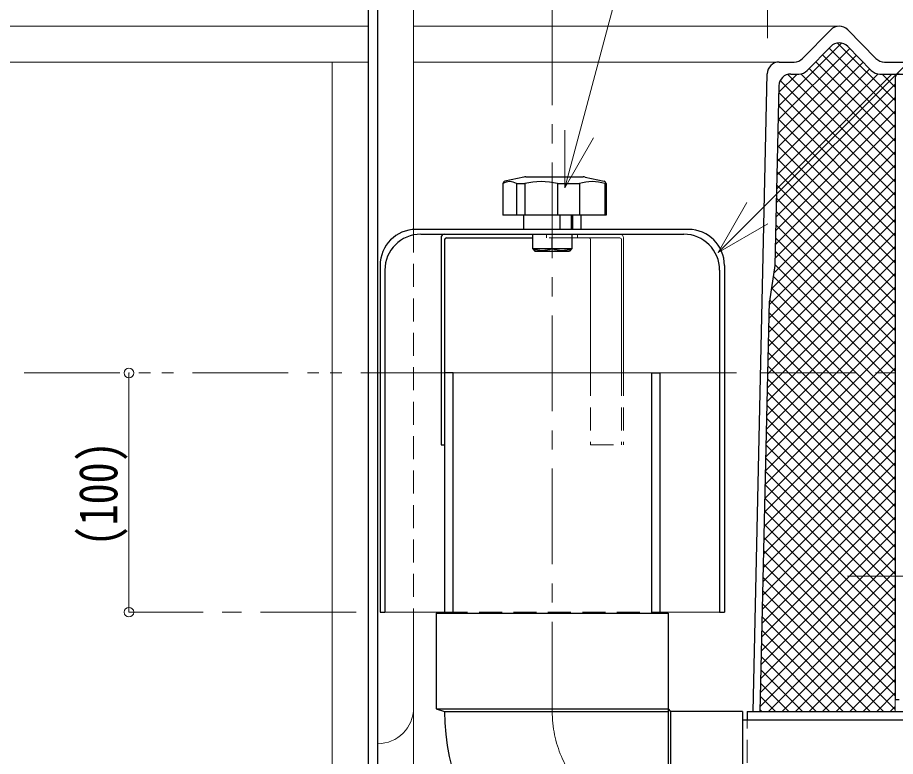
# Model space of a CAD drawing. Units: millimetres at full size, sheet at 1:8; details may follow other scales. Extents: x -1685 to 1555, y -1115 to 1133.
# Drawn here: x -963.1 to -596.1, y -481.3 to -172.4 of the extents above; entities that cross this region are included whole.
import ezdxf
from ezdxf.enums import TextEntityAlignment as Align

# ---------------------------------------------------------------- set-up
doc = ezdxf.new("R2010")
doc.units = ezdxf.units.MM
doc.header["$LTSCALE"] = 8
doc.header["$PDMODE"] = 32
doc.header["$PDSIZE"] = 4
for name, pattern in [('CHAIN1', [8, 5, -1, 1, -1]), ('DASHED1', [1.8, 1.2, -0.6]), ('DOUBLE_CHAIN1', [8.8, 5, -1, 0.6, -0.6, 0.6, -1])]:
    doc.linetypes.add(name, pattern=pattern)
doc.layers.add('0-0_ﾚｲﾔ1', color=4, linetype='Continuous', lineweight=9)
doc.styles.add('ＭＳ ゴシック', font='')
doc.styles.get('ＭＳ ゴシック').set_extended_font_data('MS Gothic')

msp = doc.modelspace()

# ---------------------------------------------------------------- linework, layer by layer
at = {"layer": '0-0_ﾚｲﾔ1', "linetype": 'CHAIN1'}
for p, q in [((-649.576, 29.018), (-649.576, -180.982)), ((-739.576, -40.982), (-739.576, -462.445)), ((-652.468, -320.982), (162.424, -320.982)), ((-616.132, -405.982), (-572.932, -405.982)), ((-821.576, -420.982), (-916.576, -420.982))]:
    msp.add_line(p, q, dxfattribs=at)
at = {"layer": '0-0_ﾚｲﾔ1', "color": 7, "lineweight": 18}
for p, q in [((-670.255, -270.554), (-503.779, -104.077)), ((-797.576, -261.015), (-797.576, -144.982)), ((-734.316, -243.511), (-708.848, -148.462)), ((-734.316, -243.511), (-734.316, -219.511)), ((-734.316, -243.511), (-722.316, -222.726)), ((-670.255, -270.554), (-658.255, -249.769)), ((-670.255, -270.554), (-649.471, -258.554)), ((-728.956, -262.982), (-728.956, -264.482)), ((-728.956, -264.482), (-731.326, -264.482)), ((-781.076, -320.982), (-698.076, -320.982)), ((-797.576, -460.982), (-797.576, -420.982)), ((-596.176, -457.482), (-596.176, -462.482))]:
    msp.add_line(p, q, dxfattribs=at)
at = {"layer": '0-0_ﾚｲﾔ1', "color": 5, "lineweight": 25}
for p, q in [((-816.576, -142.482), (-816.576, -540.982)), ((-812.576, -147.982), (-812.576, -540.982)), ((-634.894, -189.48), (-623.149, -177.484)), ((-604.258, -189.48), (-616.004, -177.484)), ((-623.149, -184.484), (-632.936, -194.48)), ((-606.217, -194.48), (-616.004, -184.484)), ((-644.686, -190.982), (-638.467, -190.982)), ((-600.686, -190.982), (-527.576, -190.982)), ((-655.61, -462.482), (-649.685, -195.871)), ((-639.796, -195.982), (-636.509, -195.982)), ((-602.644, -195.982), (-527.576, -195.982)), ((-644.795, -200.871), (-646.464, -275.982)), ((-760.198, -241.786), (-760.198, -254.982)), ((-751.5, -239.075), (-759.412, -240.81)), ((-754.508, -241.786), (-754.508, -254.982)), ((-750.643, -238.982), (-726.631, -238.982)), ((-737.389, -241.786), (-737.389, -254.982)), ((-725.775, -239.075), (-717.862, -240.81)), ((-717.603, -241.786), (-717.603, -254.982)), ((-717.076, -254.982), (-760.198, -254.982)), ((-751.576, -254.982), (-751.576, -260.982)), ((-736.365, -254.982), (-736.365, -260.982)), ((-731.687, -254.982), (-731.687, -260.982)), ((-731.169, -254.982), (-731.169, -260.982)), ((-727.576, -254.982), (-727.576, -260.982)), ((-682.576, -260.982), (-796.576, -260.982)), ((-794.576, -262.982), (-684.576, -262.982)), ((-747.826, -262.982), (-747.826, -268.982)), ((-731.326, -262.982), (-731.326, -268.982)), ((-786.076, -264.482), (-786.076, -350.982)), ((-784.576, -265.232), (-784.576, -421.445)), ((-783.826, -264.482), (-747.826, -264.482)), ((-739.576, -268.982), (-739.576, -264.482)), ((-747.826, -268.982), (-731.326, -268.982)), ((-731.326, -268.982), (-732.326, -269.982)), ((-811.576, -275.982), (-811.576, -420.982)), ((-809.576, -277.982), (-809.576, -420.982)), ((-669.576, -277.982), (-669.576, -420.982)), ((-667.576, -275.982), (-667.576, -420.982)), ((-646.464, -275.982), (-648.798, -290.982)), ((-652.609, -462.482), (-648.798, -290.982)), ((-781.076, -320.982), (-784.576, -320.982)), ((-781.076, -421.445), (-781.076, -320.982)), ((-698.076, -320.982), (-698.076, -421.445)), ((-786.076, -350.982), (-784.576, -350.982)), ((-811.576, -420.982), (-809.576, -420.982)), ((-788.076, -421.445), (-788.076, -461.445)), ((-788.076, -421.445), (-691.076, -421.445)), ((-691.076, -421.445), (-691.076, -559.445)), ((-669.576, -420.982), (-667.576, -420.982)), ((-788.076, -461.445), (-784.576, -462.445)), ((-788.076, -461.445), (-691.076, -461.445)), ((-784.576, -462.445), (-691.076, -462.445)), ((-691.076, -461.445), (-690.076, -462.445)), ((-690.076, -462.445), (-690.076, -559.445)), ((-660.076, -462.445), (-690.076, -462.445)), ((-660.076, -462.445), (-660.076, -559.445)), ((-658.032, -462.482), (-575.032, -462.482)), ((-658.032, -462.482), (-658.032, -465.982)), ((-660.076, -465.982), (-575.032, -465.982))]:
    msp.add_line(p, q, dxfattribs=at)
at = {"layer": '0-0_ﾚｲﾔ1'}
for p, q in [((-1067.576, -175.982), (-816.576, -175.982)), ((-797.576, -175.982), (-619.576, -175.982)), ((-644.984, -209.407), (-618.647, -183.069)), ((-620.246, -183.027), (-596.176, -207.097)), ((-645.113, -215.192), (-615.213, -185.292)), ((-623.791, -185.139), (-596.176, -212.754)), ((-645.242, -220.978), (-612.414, -188.15)), ((-629.388, -190.856), (-596.176, -224.068)), ((-626.589, -187.998), (-596.176, -218.411)), ((-1067.576, -190.982), (-816.576, -190.982)), ((-831.576, -190.982), (-831.576, -535.982)), ((-797.576, -190.982), (-644.686, -190.982)), ((-645.499, -232.548), (-606.817, -193.867)), ((-645.37, -226.763), (-609.616, -191.008)), ((-632.186, -193.714), (-596.176, -229.724)), ((-645.756, -244.119), (-597.618, -195.982)), ((-645.627, -238.334), (-603.24, -195.946)), ((-644.856, -203.621), (-637.216, -195.982)), ((-641.068, -196.146), (-596.176, -241.038)), ((-635.65, -195.908), (-596.176, -235.381)), ((-601.635, -195.982), (-596.176, -201.44)), ((-645.884, -249.905), (-596.176, -200.196)), ((-644.22, -198.652), (-596.176, -246.695)), ((-644.857, -203.671), (-596.176, -252.352)), ((-646.013, -255.69), (-596.176, -205.853)), ((-644.98, -209.205), (-596.176, -258.009)), ((-646.142, -261.475), (-596.176, -211.51)), ((-645.103, -214.739), (-596.176, -263.666)), ((-646.27, -267.261), (-596.176, -217.167)), ((-646.399, -273.046), (-596.176, -222.824)), ((-645.226, -220.273), (-596.176, -269.322)), ((-645.349, -225.807), (-596.176, -274.979)), ((-646.977, -279.282), (-596.176, -228.481)), ((-648.02, -285.981), (-596.176, -234.138)), ((-645.472, -231.341), (-596.176, -280.636)), ((-645.595, -236.874), (-596.176, -286.293)), ((-648.83, -292.449), (-596.176, -239.794)), ((-648.959, -298.234), (-596.176, -245.451)), ((-645.718, -242.408), (-596.176, -291.95)), ((-645.841, -247.942), (-596.176, -297.607)), ((-649.087, -304.019), (-596.176, -251.108)), ((-649.216, -309.805), (-596.176, -256.765)), ((-645.964, -253.476), (-596.176, -303.264)), ((-646.087, -259.01), (-596.176, -308.92)), ((-649.345, -315.59), (-596.176, -262.422)), ((-711.331, -264.482), (-728.956, -264.482)), ((-723.571, -265.232), (-723.571, -320.982)), ((-710.581, -265.232), (-710.581, -320.982)), ((-709.831, -264.482), (-709.831, -320.982)), ((-646.21, -264.544), (-596.176, -314.577)), ((-649.473, -321.376), (-596.176, -268.079)), ((-646.333, -270.078), (-596.176, -320.234)), ((-649.602, -327.161), (-596.176, -273.736)), ((-646.456, -275.612), (-596.176, -325.891)), ((-649.73, -332.946), (-596.176, -279.392)), ((-647.175, -280.549), (-596.176, -331.548)), ((-649.859, -338.732), (-596.176, -285.049)), ((-647.936, -285.445), (-596.176, -337.205)), ((-649.987, -344.517), (-596.176, -290.706)), ((-648.698, -290.34), (-596.176, -342.862)), ((-650.116, -350.303), (-596.176, -296.363)), ((-648.905, -295.79), (-596.176, -348.518)), ((-650.245, -356.088), (-596.176, -302.02)), ((-649.028, -301.324), (-596.176, -354.175)), ((-650.373, -361.874), (-596.176, -307.677)), ((-649.151, -306.858), (-596.176, -359.832)), ((-650.502, -367.659), (-596.176, -313.334)), ((-649.274, -312.392), (-596.176, -365.489)), ((-650.63, -373.444), (-596.176, -318.99)), ((-649.397, -317.926), (-596.176, -371.146)), ((-916.576, -420.982), (-916.576, -320.982)), ((-650.759, -379.23), (-596.176, -324.647)), ((-649.519, -323.459), (-596.176, -376.803)), ((-650.887, -385.015), (-596.176, -330.304)), ((-649.642, -328.993), (-596.176, -382.46)), ((-651.016, -390.801), (-596.176, -335.961)), ((-649.765, -334.527), (-596.176, -388.116)), ((-649.888, -340.061), (-596.176, -393.773)), ((-651.145, -396.586), (-596.176, -341.618)), ((-651.273, -402.371), (-596.176, -347.275)), ((-650.011, -345.595), (-596.176, -399.43)), ((-650.134, -351.129), (-596.176, -405.087)), ((-651.402, -408.157), (-596.176, -352.932)), ((-651.53, -413.942), (-596.176, -358.588)), ((-650.257, -356.663), (-596.176, -410.744)), ((-650.38, -362.197), (-596.176, -416.401)), ((-651.659, -419.728), (-596.176, -364.245)), ((-651.787, -425.513), (-596.176, -369.902)), ((-650.503, -367.73), (-596.176, -422.057)), ((-650.626, -373.264), (-596.176, -427.714)), ((-651.916, -431.299), (-596.176, -375.559)), ((-652.044, -437.084), (-596.176, -381.216)), ((-650.749, -378.798), (-596.176, -433.371)), ((-650.872, -384.332), (-596.176, -439.028)), ((-652.173, -442.869), (-596.176, -386.873)), ((-652.302, -448.655), (-596.176, -392.53)), ((-650.995, -389.866), (-596.176, -444.685)), ((-651.118, -395.4), (-596.176, -450.342)), ((-652.43, -454.44), (-596.176, -398.186)), ((-651.241, -400.934), (-596.176, -455.999)), ((-652.559, -460.226), (-596.176, -403.843)), ((-651.364, -406.468), (-596.176, -461.655)), ((-649.158, -462.482), (-596.176, -409.5)), ((-651.487, -412.002), (-601.007, -462.482)), ((-651.61, -417.535), (-606.664, -462.482)), ((-643.501, -462.482), (-596.176, -415.157)), ((-809.576, -420.982), (-784.576, -420.982)), ((-669.576, -420.982), (-694.576, -420.982)), ((-637.844, -462.482), (-596.176, -420.814)), ((-651.733, -423.069), (-612.32, -462.482)), ((-651.856, -428.603), (-617.977, -462.482)), ((-632.187, -462.482), (-596.176, -426.471)), ((-626.531, -462.482), (-596.176, -432.127)), ((-651.979, -434.137), (-623.634, -462.482)), ((-652.102, -439.671), (-629.291, -462.482)), ((-620.874, -462.482), (-596.176, -437.784)), ((-615.217, -462.482), (-596.176, -443.441)), ((-652.225, -445.205), (-634.948, -462.482)), ((-652.348, -450.739), (-640.605, -462.482)), ((-609.56, -462.482), (-596.176, -449.098)), ((-603.903, -462.482), (-596.176, -454.755)), ((-652.471, -456.273), (-646.262, -462.482)), ((-797.576, -535.982), (-797.576, -460.982)), ((-652.594, -461.806), (-651.918, -462.482)), ((-598.246, -462.482), (-596.176, -460.412))]:
    msp.add_line(p, q, dxfattribs=at)
at = {"layer": '0-0_ﾚｲﾔ1', "linetype": 'DASHED1'}
for p, q in [((-797.576, -261.015), (-797.576, -420.982)), ((-741.946, -262.982), (-741.946, -264.482)), ((-731.326, -264.482), (-741.946, -264.482)), ((-710.581, -320.982), (-710.581, -350.982)), ((-709.831, -320.982), (-709.831, -350.982)), ((-784.576, -420.982), (-694.576, -420.982)), ((-658.032, -555.982), (-658.032, -465.982))]:
    msp.add_line(p, q, dxfattribs=at)
at = {"layer": '0-0_ﾚｲﾔ1', "linetype": 'DOUBLE_CHAIN1'}
for p, q in [((-1241.975, -320.982), (-784.576, -320.982)), ((-694.576, -320.982), (-662.468, -320.982))]:
    msp.add_line(p, q, dxfattribs=at)
at = {"layer": '0-0_ﾚｲﾔ1', "color": 5, "lineweight": 25}
for points in [[(-596.176, -197.582), (-596.176, -457.482), (-594.576, -457.482)], [(-754.508, -241.786), (-751.076, -241.786), (-751.076, -254.982)], [(-737.389, -241.786), (-728.183, -241.786), (-728.183, -254.982)], [(-717.603, -241.786), (-717.076, -241.786), (-717.076, -254.982)], [(-747.826, -268.982), (-746.826, -269.982), (-732.326, -269.982)], [(-698.076, -320.982), (-694.576, -320.982), (-694.576, -421.445)]]:
    msp.add_lwpolyline(points, dxfattribs=at)
at = {"layer": '0-0_ﾚｲﾔ1', "linetype": 'DASHED1'}
msp.add_lwpolyline([(-723.571, -320.982), (-723.571, -350.982), (-709.831, -350.982)], dxfattribs=at)
at = {"layer": '0-0_ﾚｲﾔ1', "color": 5, "lineweight": 25}
for centre, radius, start, end in [((-619.576, -180.982), 5, 44.3947, 135.6053), ((-619.576, -187.982), 5, 44.3947, 135.6053), ((-638.467, -185.982), 5, 270, 315.6053), ((-600.686, -185.982), 5, 224.3947, 270), ((-644.686, -195.982), 5, 90, 178.72697), ((-636.509, -190.982), 5, 270, 315.6053), ((-602.644, -190.982), 5, 224.3947, 270), ((-639.796, -200.982), 5, 90, 178.72697), ((-594.576, -197.582), 1.6, 90, 180), ((-759.198, -241.786), 1, 102.36697, 180), ((-757.353, -246.414), 5.432, 58.41904, 121.58096), ((-750.643, -242.982), 4, 90, 102.36697), ((-744.233, -270.492), 29.51, 76.59069, 103.40931), ((-722.893, -258.777), 17.795, 72.70582, 107.29418), ((-726.631, -242.982), 4, 77.63303, 90), ((-718.076, -241.786), 1, 0, 77.63303), ((-796.576, -275.982), 15, 90, 180), ((-794.576, -277.982), 15, 90, 180), ((-784.576, -264.482), 1.5, 90, 180), ((-684.576, -277.982), 15, 0, 90), ((-682.576, -275.982), 15, 0, 90), ((-783.826, -265.232), 0.75, 90, 180), ((-743.701, -258.013), 11.719, 249.39031, 290.60969), ((-735.451, -258.013), 11.719, 249.39031, 290.60969), ((-691.076, -462.445), 93.5, 180, 270)]:
    msp.add_arc(centre, radius, start, end, dxfattribs=at)
at = {"layer": '0-0_ﾚｲﾔ1'}
for centre, radius in [((-711.331, -264.482), 1.5), ((-724.321, -265.232), 0.75), ((-711.331, -265.232), 0.75)]:
    msp.add_arc(centre, radius, 0, 90, dxfattribs=at)
at = {"layer": '0-0_ﾚｲﾔ1', "color": 7, "lineweight": 18}
msp.add_arc((-812.576, -460.982), 15, 270, 0, dxfattribs=at)
at = {"layer": '0-0_ﾚｲﾔ1', "linetype": 'CHAIN1'}
msp.add_arc((-691.076, -462.445), 48.5, 180, 270, dxfattribs=at)
at = {"layer": '0-0_ﾚｲﾔ1', "color": 1}
for p in [(-916.576, -320.982), (-916.576, -420.982)]:
    msp.add_point(p, dxfattribs=at)

# ---------------------------------------------------------------- texts
at = {"layer": '0-0_ﾚｲﾔ1', "color": 7, "style": 'ＭＳ ゴシック', "width": 0.8}
msp.add_text('(100)', height=16.13, rotation=90, dxfattribs=at).set_placement((-916.576, -393.482), align=Align.BOTTOM_LEFT)

doc.saveas('drawing.dxf')
